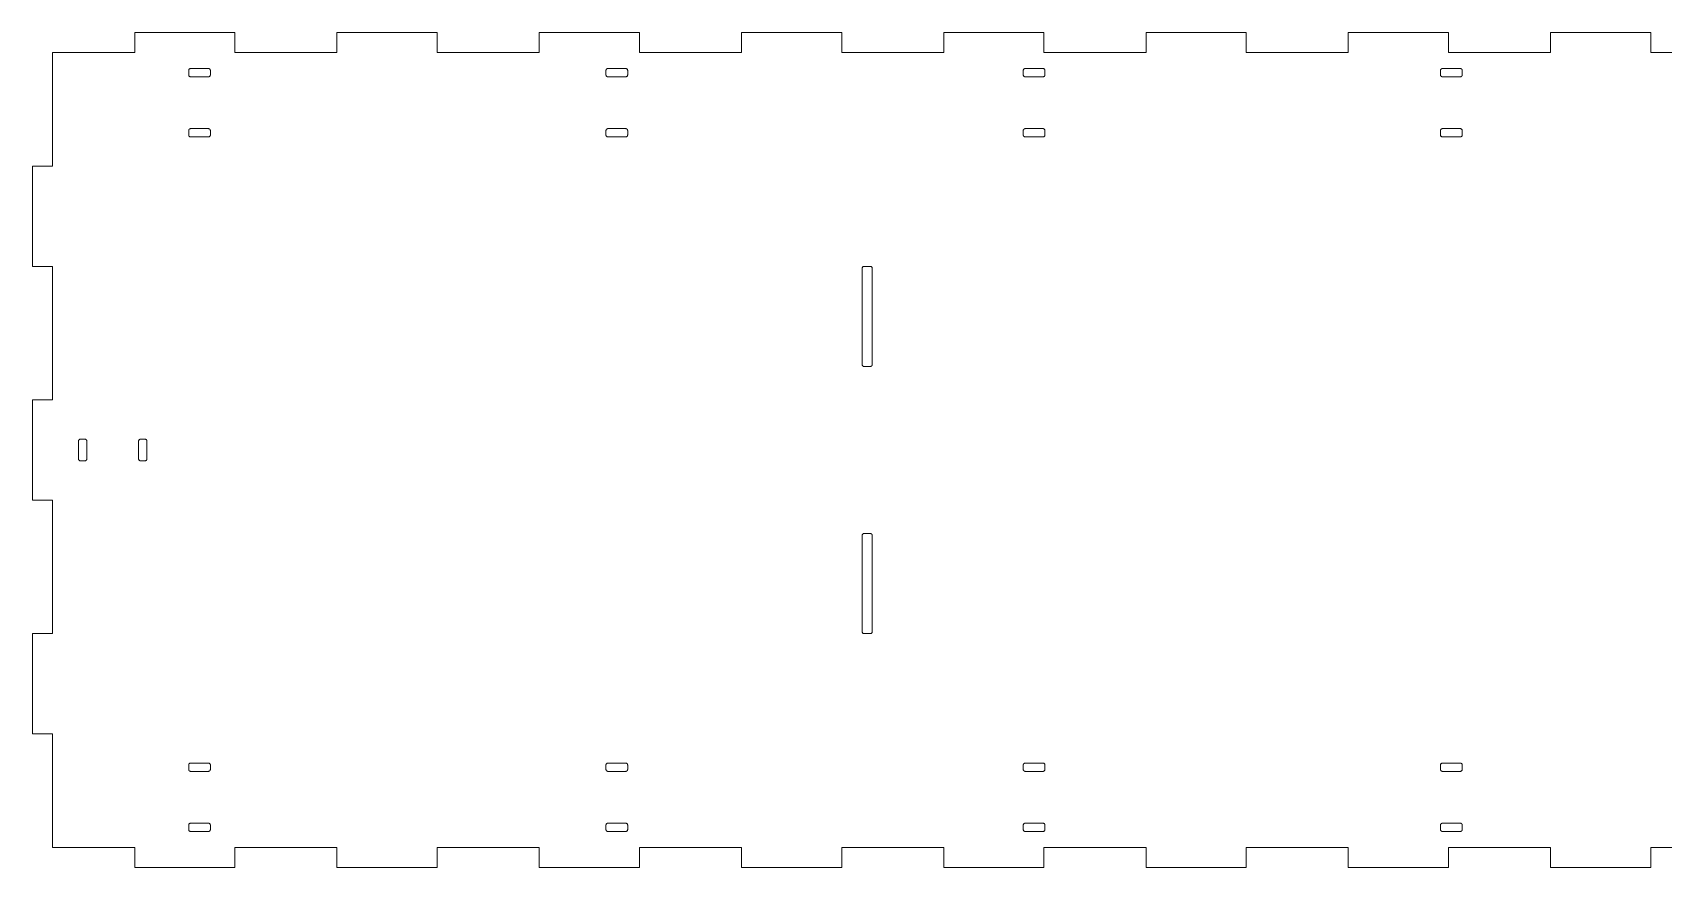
# Model space of a CAD drawing. Header units: millimetres. Extents: x 0 to 3016, y 0 to 2002.
# Drawn here: x 2016 to 2504.5, y 1266 to 1516 of the extents above; entities that cross this region are included whole.
import ezdxf

# ---------------------------------------------------------------- set-up
doc = ezdxf.new("R2010")
doc.units = ezdxf.units.MM
doc.layers.add('CORTE', color=1, linetype='Continuous', lineweight=0)

msp = doc.modelspace()

# ---------------------------------------------------------------- linework, layer by layer
at = {"layer": 'CORTE'}
msp.add_lwpolyline([(2531.294118, 1510), (2500.705882, 1510), (2500.705882, 1516), (2470.705882, 1516), (2470.705882, 1510), (2440.117647, 1510), (2440.117647, 1516), (2410.117647, 1516), (2410.117647, 1510), (2379.529412, 1510), (2379.529412, 1516), (2349.529412, 1516), (2349.529412, 1510), (2318.941176, 1510), (2318.941176, 1516), (2288.941176, 1516), (2288.941176, 1510), (2258.352941, 1510), (2258.352941, 1516), (2228.352941, 1516), (2228.352941, 1510), (2197.764706, 1510), (2197.764706, 1516), (2167.764706, 1516), (2167.764706, 1510), (2137.176471, 1510), (2137.176471, 1516), (2107.176471, 1516), (2107.176471, 1510), (2076.588235, 1510), (2076.588235, 1516), (2046.588235, 1516), (2046.588235, 1510), (2022, 1510), (2022, 1476), (2016, 1476), (2016, 1446), (2022, 1446), (2022, 1406), (2016, 1406), (2016, 1376), (2022, 1376), (2022, 1336), (2016, 1336), (2016, 1306), (2022, 1306), (2022, 1272), (2022, 1272), (2046.588235, 1272), (2046.588235, 1266), (2076.588235, 1266), (2076.588235, 1272), (2107.176471, 1272), (2107.176471, 1266), (2137.176471, 1266), (2137.176471, 1272), (2167.764706, 1272), (2167.764706, 1266), (2197.764706, 1266), (2197.764706, 1272), (2228.352941, 1272), (2228.352941, 1266), (2258.352941, 1266), (2258.352941, 1272), (2288.941176, 1272), (2288.941176, 1266), (2318.941176, 1266), (2318.941176, 1272), (2349.529412, 1272), (2349.529412, 1266), (2379.529412, 1266), (2379.529412, 1272), (2410.117647, 1272), (2410.117647, 1266), (2440.117647, 1266), (2440.117647, 1272), (2470.705882, 1272), (2470.705882, 1266), (2500.705882, 1266), (2500.705882, 1272), (2531.294118, 1272)], dxfattribs=at)
for points in [[(2069.25, 1504.65), (2069.246227, 1504.717179), (2069.234957, 1504.783513), (2069.21633, 1504.848167), (2069.190581, 1504.91033), (2069.158035, 1504.969219), (2069.119099, 1505.024094), (2069.074264, 1505.074264), (2069.024094, 1505.119099), (2068.969219, 1505.158035), (2068.91033, 1505.190581), (2068.848167, 1505.21633), (2068.783513, 1505.234957), (2068.717179, 1505.246227), (2068.65, 1505.25), (2063.35, 1505.25), (2063.282821, 1505.246227), (2063.216487, 1505.234957), (2063.151833, 1505.21633), (2063.08967, 1505.190581), (2063.030781, 1505.158035), (2062.975906, 1505.119099), (2062.925736, 1505.074264), (2062.880901, 1505.024094), (2062.841965, 1504.969219), (2062.809419, 1504.91033), (2062.78367, 1504.848167), (2062.765043, 1504.783513), (2062.753773, 1504.717179), (2062.75, 1504.65), (2062.75, 1503.35), (2062.753773, 1503.282821), (2062.765043, 1503.216487), (2062.78367, 1503.151833), (2062.809419, 1503.08967), (2062.841965, 1503.030781), (2062.880901, 1502.975906), (2062.925736, 1502.925736), (2062.975906, 1502.880901), (2063.030781, 1502.841965), (2063.08967, 1502.809419), (2063.151833, 1502.78367), (2063.216487, 1502.765043), (2063.282821, 1502.753773), (2063.35, 1502.75), (2068.65, 1502.75), (2068.717179, 1502.753773), (2068.783513, 1502.765043), (2068.848167, 1502.78367), (2068.91033, 1502.809419), (2068.969219, 1502.841965), (2069.024094, 1502.880901), (2069.074264, 1502.925736), (2069.119099, 1502.975906), (2069.158035, 1503.030781), (2069.190581, 1503.08967), (2069.21633, 1503.151833), (2069.234957, 1503.216487), (2069.246227, 1503.282821), (2069.25, 1503.35)], [(2194.25, 1504.65), (2194.246227, 1504.717179), (2194.234957, 1504.783513), (2194.21633, 1504.848167), (2194.190581, 1504.91033), (2194.158035, 1504.969219), (2194.119099, 1505.024094), (2194.074264, 1505.074264), (2194.024094, 1505.119099), (2193.969219, 1505.158035), (2193.91033, 1505.190581), (2193.848167, 1505.21633), (2193.783513, 1505.234957), (2193.717179, 1505.246227), (2193.65, 1505.25), (2188.35, 1505.25), (2188.282821, 1505.246227), (2188.216487, 1505.234957), (2188.151833, 1505.21633), (2188.08967, 1505.190581), (2188.030781, 1505.158035), (2187.975906, 1505.119099), (2187.925736, 1505.074264), (2187.880901, 1505.024094), (2187.841965, 1504.969219), (2187.809419, 1504.91033), (2187.78367, 1504.848167), (2187.765043, 1504.783513), (2187.753773, 1504.717179), (2187.75, 1504.65), (2187.75, 1503.35), (2187.753773, 1503.282821), (2187.765043, 1503.216487), (2187.78367, 1503.151833), (2187.809419, 1503.08967), (2187.841965, 1503.030781), (2187.880901, 1502.975906), (2187.925736, 1502.925736), (2187.975906, 1502.880901), (2188.030781, 1502.841965), (2188.08967, 1502.809419), (2188.151833, 1502.78367), (2188.216487, 1502.765043), (2188.282821, 1502.753773), (2188.35, 1502.75), (2193.65, 1502.75), (2193.717179, 1502.753773), (2193.783513, 1502.765043), (2193.848167, 1502.78367), (2193.91033, 1502.809419), (2193.969219, 1502.841965), (2194.024094, 1502.880901), (2194.074264, 1502.925736), (2194.119099, 1502.975906), (2194.158035, 1503.030781), (2194.190581, 1503.08967), (2194.21633, 1503.151833), (2194.234957, 1503.216487), (2194.246227, 1503.282821), (2194.25, 1503.35)], [(2319.25, 1504.65), (2319.246227, 1504.717179), (2319.234957, 1504.783513), (2319.21633, 1504.848167), (2319.190581, 1504.91033), (2319.158035, 1504.969219), (2319.119099, 1505.024094), (2319.074264, 1505.074264), (2319.024094, 1505.119099), (2318.969219, 1505.158035), (2318.91033, 1505.190581), (2318.848167, 1505.21633), (2318.783513, 1505.234957), (2318.717179, 1505.246227), (2318.65, 1505.25), (2313.35, 1505.25), (2313.282821, 1505.246227), (2313.216487, 1505.234957), (2313.151833, 1505.21633), (2313.08967, 1505.190581), (2313.030781, 1505.158035), (2312.975906, 1505.119099), (2312.925736, 1505.074264), (2312.880901, 1505.024094), (2312.841965, 1504.969219), (2312.809419, 1504.91033), (2312.78367, 1504.848167), (2312.765043, 1504.783513), (2312.753773, 1504.717179), (2312.75, 1504.65), (2312.75, 1503.35), (2312.753773, 1503.282821), (2312.765043, 1503.216487), (2312.78367, 1503.151833), (2312.809419, 1503.08967), (2312.841965, 1503.030781), (2312.880901, 1502.975906), (2312.925736, 1502.925736), (2312.975906, 1502.880901), (2313.030781, 1502.841965), (2313.08967, 1502.809419), (2313.151833, 1502.78367), (2313.216487, 1502.765043), (2313.282821, 1502.753773), (2313.35, 1502.75), (2318.65, 1502.75), (2318.717179, 1502.753773), (2318.783513, 1502.765043), (2318.848167, 1502.78367), (2318.91033, 1502.809419), (2318.969219, 1502.841965), (2319.024094, 1502.880901), (2319.074264, 1502.925736), (2319.119099, 1502.975906), (2319.158035, 1503.030781), (2319.190581, 1503.08967), (2319.21633, 1503.151833), (2319.234957, 1503.216487), (2319.246227, 1503.282821), (2319.25, 1503.35)], [(2444.25, 1504.65), (2444.246227, 1504.717179), (2444.234957, 1504.783513), (2444.21633, 1504.848167), (2444.190581, 1504.91033), (2444.158035, 1504.969219), (2444.119099, 1505.024094), (2444.074264, 1505.074264), (2444.024094, 1505.119099), (2443.969219, 1505.158035), (2443.91033, 1505.190581), (2443.848167, 1505.21633), (2443.783513, 1505.234957), (2443.717179, 1505.246227), (2443.65, 1505.25), (2438.35, 1505.25), (2438.282821, 1505.246227), (2438.216487, 1505.234957), (2438.151833, 1505.21633), (2438.08967, 1505.190581), (2438.030781, 1505.158035), (2437.975906, 1505.119099), (2437.925736, 1505.074264), (2437.880901, 1505.024094), (2437.841965, 1504.969219), (2437.809419, 1504.91033), (2437.78367, 1504.848167), (2437.765043, 1504.783513), (2437.753773, 1504.717179), (2437.75, 1504.65), (2437.75, 1503.35), (2437.753773, 1503.282821), (2437.765043, 1503.216487), (2437.78367, 1503.151833), (2437.809419, 1503.08967), (2437.841965, 1503.030781), (2437.880901, 1502.975906), (2437.925736, 1502.925736), (2437.975906, 1502.880901), (2438.030781, 1502.841965), (2438.08967, 1502.809419), (2438.151833, 1502.78367), (2438.216487, 1502.765043), (2438.282821, 1502.753773), (2438.35, 1502.75), (2443.65, 1502.75), (2443.717179, 1502.753773), (2443.783513, 1502.765043), (2443.848167, 1502.78367), (2443.91033, 1502.809419), (2443.969219, 1502.841965), (2444.024094, 1502.880901), (2444.074264, 1502.925736), (2444.119099, 1502.975906), (2444.158035, 1503.030781), (2444.190581, 1503.08967), (2444.21633, 1503.151833), (2444.234957, 1503.216487), (2444.246227, 1503.282821), (2444.25, 1503.35)], [(2069.25, 1486.65), (2069.246227, 1486.717179), (2069.234957, 1486.783513), (2069.21633, 1486.848167), (2069.190581, 1486.91033), (2069.158035, 1486.969219), (2069.119099, 1487.024094), (2069.074264, 1487.074264), (2069.024094, 1487.119099), (2068.969219, 1487.158035), (2068.91033, 1487.190581), (2068.848167, 1487.21633), (2068.783513, 1487.234957), (2068.717179, 1487.246227), (2068.65, 1487.25), (2063.35, 1487.25), (2063.282821, 1487.246227), (2063.216487, 1487.234957), (2063.151833, 1487.21633), (2063.08967, 1487.190581), (2063.030781, 1487.158035), (2062.975906, 1487.119099), (2062.925736, 1487.074264), (2062.880901, 1487.024094), (2062.841965, 1486.969219), (2062.809419, 1486.91033), (2062.78367, 1486.848167), (2062.765043, 1486.783513), (2062.753773, 1486.717179), (2062.75, 1486.65), (2062.75, 1485.35), (2062.753773, 1485.282821), (2062.765043, 1485.216487), (2062.78367, 1485.151833), (2062.809419, 1485.08967), (2062.841965, 1485.030781), (2062.880901, 1484.975906), (2062.925736, 1484.925736), (2062.975906, 1484.880901), (2063.030781, 1484.841965), (2063.08967, 1484.809419), (2063.151833, 1484.78367), (2063.216487, 1484.765043), (2063.282821, 1484.753773), (2063.35, 1484.75), (2068.65, 1484.75), (2068.717179, 1484.753773), (2068.783513, 1484.765043), (2068.848167, 1484.78367), (2068.91033, 1484.809419), (2068.969219, 1484.841965), (2069.024094, 1484.880901), (2069.074264, 1484.925736), (2069.119099, 1484.975906), (2069.158035, 1485.030781), (2069.190581, 1485.08967), (2069.21633, 1485.151833), (2069.234957, 1485.216487), (2069.246227, 1485.282821), (2069.25, 1485.35)], [(2194.25, 1486.65), (2194.246227, 1486.717179), (2194.234957, 1486.783513), (2194.21633, 1486.848167), (2194.190581, 1486.91033), (2194.158035, 1486.969219), (2194.119099, 1487.024094), (2194.074264, 1487.074264), (2194.024094, 1487.119099), (2193.969219, 1487.158035), (2193.91033, 1487.190581), (2193.848167, 1487.21633), (2193.783513, 1487.234957), (2193.717179, 1487.246227), (2193.65, 1487.25), (2188.35, 1487.25), (2188.282821, 1487.246227), (2188.216487, 1487.234957), (2188.151833, 1487.21633), (2188.08967, 1487.190581), (2188.030781, 1487.158035), (2187.975906, 1487.119099), (2187.925736, 1487.074264), (2187.880901, 1487.024094), (2187.841965, 1486.969219), (2187.809419, 1486.91033), (2187.78367, 1486.848167), (2187.765043, 1486.783513), (2187.753773, 1486.717179), (2187.75, 1486.65), (2187.75, 1485.35), (2187.753773, 1485.282821), (2187.765043, 1485.216487), (2187.78367, 1485.151833), (2187.809419, 1485.08967), (2187.841965, 1485.030781), (2187.880901, 1484.975906), (2187.925736, 1484.925736), (2187.975906, 1484.880901), (2188.030781, 1484.841965), (2188.08967, 1484.809419), (2188.151833, 1484.78367), (2188.216487, 1484.765043), (2188.282821, 1484.753773), (2188.35, 1484.75), (2193.65, 1484.75), (2193.717179, 1484.753773), (2193.783513, 1484.765043), (2193.848167, 1484.78367), (2193.91033, 1484.809419), (2193.969219, 1484.841965), (2194.024094, 1484.880901), (2194.074264, 1484.925736), (2194.119099, 1484.975906), (2194.158035, 1485.030781), (2194.190581, 1485.08967), (2194.21633, 1485.151833), (2194.234957, 1485.216487), (2194.246227, 1485.282821), (2194.25, 1485.35)], [(2319.25, 1486.65), (2319.246227, 1486.717179), (2319.234957, 1486.783513), (2319.21633, 1486.848167), (2319.190581, 1486.91033), (2319.158035, 1486.969219), (2319.119099, 1487.024094), (2319.074264, 1487.074264), (2319.024094, 1487.119099), (2318.969219, 1487.158035), (2318.91033, 1487.190581), (2318.848167, 1487.21633), (2318.783513, 1487.234957), (2318.717179, 1487.246227), (2318.65, 1487.25), (2313.35, 1487.25), (2313.282821, 1487.246227), (2313.216487, 1487.234957), (2313.151833, 1487.21633), (2313.08967, 1487.190581), (2313.030781, 1487.158035), (2312.975906, 1487.119099), (2312.925736, 1487.074264), (2312.880901, 1487.024094), (2312.841965, 1486.969219), (2312.809419, 1486.91033), (2312.78367, 1486.848167), (2312.765043, 1486.783513), (2312.753773, 1486.717179), (2312.75, 1486.65), (2312.75, 1485.35), (2312.753773, 1485.282821), (2312.765043, 1485.216487), (2312.78367, 1485.151833), (2312.809419, 1485.08967), (2312.841965, 1485.030781), (2312.880901, 1484.975906), (2312.925736, 1484.925736), (2312.975906, 1484.880901), (2313.030781, 1484.841965), (2313.08967, 1484.809419), (2313.151833, 1484.78367), (2313.216487, 1484.765043), (2313.282821, 1484.753773), (2313.35, 1484.75), (2318.65, 1484.75), (2318.717179, 1484.753773), (2318.783513, 1484.765043), (2318.848167, 1484.78367), (2318.91033, 1484.809419), (2318.969219, 1484.841965), (2319.024094, 1484.880901), (2319.074264, 1484.925736), (2319.119099, 1484.975906), (2319.158035, 1485.030781), (2319.190581, 1485.08967), (2319.21633, 1485.151833), (2319.234957, 1485.216487), (2319.246227, 1485.282821), (2319.25, 1485.35)], [(2444.25, 1486.65), (2444.246227, 1486.717179), (2444.234957, 1486.783513), (2444.21633, 1486.848167), (2444.190581, 1486.91033), (2444.158035, 1486.969219), (2444.119099, 1487.024094), (2444.074264, 1487.074264), (2444.024094, 1487.119099), (2443.969219, 1487.158035), (2443.91033, 1487.190581), (2443.848167, 1487.21633), (2443.783513, 1487.234957), (2443.717179, 1487.246227), (2443.65, 1487.25), (2438.35, 1487.25), (2438.282821, 1487.246227), (2438.216487, 1487.234957), (2438.151833, 1487.21633), (2438.08967, 1487.190581), (2438.030781, 1487.158035), (2437.975906, 1487.119099), (2437.925736, 1487.074264), (2437.880901, 1487.024094), (2437.841965, 1486.969219), (2437.809419, 1486.91033), (2437.78367, 1486.848167), (2437.765043, 1486.783513), (2437.753773, 1486.717179), (2437.75, 1486.65), (2437.75, 1485.35), (2437.753773, 1485.282821), (2437.765043, 1485.216487), (2437.78367, 1485.151833), (2437.809419, 1485.08967), (2437.841965, 1485.030781), (2437.880901, 1484.975906), (2437.925736, 1484.925736), (2437.975906, 1484.880901), (2438.030781, 1484.841965), (2438.08967, 1484.809419), (2438.151833, 1484.78367), (2438.216487, 1484.765043), (2438.282821, 1484.753773), (2438.35, 1484.75), (2443.65, 1484.75), (2443.717179, 1484.753773), (2443.783513, 1484.765043), (2443.848167, 1484.78367), (2443.91033, 1484.809419), (2443.969219, 1484.841965), (2444.024094, 1484.880901), (2444.074264, 1484.925736), (2444.119099, 1484.975906), (2444.158035, 1485.030781), (2444.190581, 1485.08967), (2444.21633, 1485.151833), (2444.234957, 1485.216487), (2444.246227, 1485.282821), (2444.25, 1485.35)], [(2267.5, 1445.4), (2267.496227, 1445.467179), (2267.484957, 1445.533513), (2267.46633, 1445.598167), (2267.440581, 1445.66033), (2267.408035, 1445.719219), (2267.369099, 1445.774094), (2267.324264, 1445.824264), (2267.274094, 1445.869099), (2267.219219, 1445.908035), (2267.16033, 1445.940581), (2267.098167, 1445.96633), (2267.033513, 1445.984957), (2266.967179, 1445.996227), (2266.9, 1446), (2265.1, 1446), (2265.032821, 1445.996227), (2264.966487, 1445.984957), (2264.901833, 1445.96633), (2264.83967, 1445.940581), (2264.780781, 1445.908035), (2264.725906, 1445.869099), (2264.675736, 1445.824264), (2264.630901, 1445.774094), (2264.591965, 1445.719219), (2264.559419, 1445.66033), (2264.53367, 1445.598167), (2264.515043, 1445.533513), (2264.503773, 1445.467179), (2264.5, 1445.4), (2264.5, 1416.6), (2264.503773, 1416.532821), (2264.515043, 1416.466487), (2264.53367, 1416.401833), (2264.559419, 1416.33967), (2264.591965, 1416.280781), (2264.630901, 1416.225906), (2264.675736, 1416.175736), (2264.725906, 1416.130901), (2264.780781, 1416.091965), (2264.83967, 1416.059419), (2264.901833, 1416.03367), (2264.966487, 1416.015043), (2265.032821, 1416.003773), (2265.1, 1416), (2266.9, 1416), (2266.967179, 1416.003773), (2267.033513, 1416.015043), (2267.098167, 1416.03367), (2267.16033, 1416.059419), (2267.219219, 1416.091965), (2267.274094, 1416.130901), (2267.324264, 1416.175736), (2267.369099, 1416.225906), (2267.408035, 1416.280781), (2267.440581, 1416.33967), (2267.46633, 1416.401833), (2267.484957, 1416.466487), (2267.496227, 1416.532821), (2267.5, 1416.6)], [(2032.25, 1393.65), (2032.246227, 1393.717179), (2032.234957, 1393.783513), (2032.21633, 1393.848167), (2032.190581, 1393.91033), (2032.158035, 1393.969219), (2032.119099, 1394.024094), (2032.074264, 1394.074264), (2032.024094, 1394.119099), (2031.969219, 1394.158035), (2031.91033, 1394.190581), (2031.848167, 1394.21633), (2031.783513, 1394.234957), (2031.717179, 1394.246227), (2031.65, 1394.25), (2030.35, 1394.25), (2030.282821, 1394.246227), (2030.216487, 1394.234957), (2030.151833, 1394.21633), (2030.08967, 1394.190581), (2030.030781, 1394.158035), (2029.975906, 1394.119099), (2029.925736, 1394.074264), (2029.880901, 1394.024094), (2029.841965, 1393.969219), (2029.809419, 1393.91033), (2029.78367, 1393.848167), (2029.765043, 1393.783513), (2029.753773, 1393.717179), (2029.75, 1393.65), (2029.75, 1388.35), (2029.753773, 1388.282821), (2029.765043, 1388.216487), (2029.78367, 1388.151833), (2029.809419, 1388.08967), (2029.841965, 1388.030781), (2029.880901, 1387.975906), (2029.925736, 1387.925736), (2029.975906, 1387.880901), (2030.030781, 1387.841965), (2030.08967, 1387.809419), (2030.151833, 1387.78367), (2030.216487, 1387.765043), (2030.282821, 1387.753773), (2030.35, 1387.75), (2031.65, 1387.75), (2031.717179, 1387.753773), (2031.783513, 1387.765043), (2031.848167, 1387.78367), (2031.91033, 1387.809419), (2031.969219, 1387.841965), (2032.024094, 1387.880901), (2032.074264, 1387.925736), (2032.119099, 1387.975906), (2032.158035, 1388.030781), (2032.190581, 1388.08967), (2032.21633, 1388.151833), (2032.234957, 1388.216487), (2032.246227, 1388.282821), (2032.25, 1388.35)], [(2050.25, 1393.65), (2050.246227, 1393.717179), (2050.234957, 1393.783513), (2050.21633, 1393.848167), (2050.190581, 1393.91033), (2050.158035, 1393.969219), (2050.119099, 1394.024094), (2050.074264, 1394.074264), (2050.024094, 1394.119099), (2049.969219, 1394.158035), (2049.91033, 1394.190581), (2049.848167, 1394.21633), (2049.783513, 1394.234957), (2049.717179, 1394.246227), (2049.65, 1394.25), (2048.35, 1394.25), (2048.282821, 1394.246227), (2048.216487, 1394.234957), (2048.151833, 1394.21633), (2048.08967, 1394.190581), (2048.030781, 1394.158035), (2047.975906, 1394.119099), (2047.925736, 1394.074264), (2047.880901, 1394.024094), (2047.841965, 1393.969219), (2047.809419, 1393.91033), (2047.78367, 1393.848167), (2047.765043, 1393.783513), (2047.753773, 1393.717179), (2047.75, 1393.65), (2047.75, 1388.35), (2047.753773, 1388.282821), (2047.765043, 1388.216487), (2047.78367, 1388.151833), (2047.809419, 1388.08967), (2047.841965, 1388.030781), (2047.880901, 1387.975906), (2047.925736, 1387.925736), (2047.975906, 1387.880901), (2048.030781, 1387.841965), (2048.08967, 1387.809419), (2048.151833, 1387.78367), (2048.216487, 1387.765043), (2048.282821, 1387.753773), (2048.35, 1387.75), (2049.65, 1387.75), (2049.717179, 1387.753773), (2049.783513, 1387.765043), (2049.848167, 1387.78367), (2049.91033, 1387.809419), (2049.969219, 1387.841965), (2050.024094, 1387.880901), (2050.074264, 1387.925736), (2050.119099, 1387.975906), (2050.158035, 1388.030781), (2050.190581, 1388.08967), (2050.21633, 1388.151833), (2050.234957, 1388.216487), (2050.246227, 1388.282821), (2050.25, 1388.35)], [(2267.5, 1365.4), (2267.496227, 1365.467179), (2267.484957, 1365.533513), (2267.46633, 1365.598167), (2267.440581, 1365.66033), (2267.408035, 1365.719219), (2267.369099, 1365.774094), (2267.324264, 1365.824264), (2267.274094, 1365.869099), (2267.219219, 1365.908035), (2267.16033, 1365.940581), (2267.098167, 1365.96633), (2267.033513, 1365.984957), (2266.967179, 1365.996227), (2266.9, 1366), (2265.1, 1366), (2265.032821, 1365.996227), (2264.966487, 1365.984957), (2264.901833, 1365.96633), (2264.83967, 1365.940581), (2264.780781, 1365.908035), (2264.725906, 1365.869099), (2264.675736, 1365.824264), (2264.630901, 1365.774094), (2264.591965, 1365.719219), (2264.559419, 1365.66033), (2264.53367, 1365.598167), (2264.515043, 1365.533513), (2264.503773, 1365.467179), (2264.5, 1365.4), (2264.5, 1336.6), (2264.503773, 1336.532821), (2264.515043, 1336.466487), (2264.53367, 1336.401833), (2264.559419, 1336.33967), (2264.591965, 1336.280781), (2264.630901, 1336.225906), (2264.675736, 1336.175736), (2264.725906, 1336.130901), (2264.780781, 1336.091965), (2264.83967, 1336.059419), (2264.901833, 1336.03367), (2264.966487, 1336.015043), (2265.032821, 1336.003773), (2265.1, 1336), (2266.9, 1336), (2266.967179, 1336.003773), (2267.033513, 1336.015043), (2267.098167, 1336.03367), (2267.16033, 1336.059419), (2267.219219, 1336.091965), (2267.274094, 1336.130901), (2267.324264, 1336.175736), (2267.369099, 1336.225906), (2267.408035, 1336.280781), (2267.440581, 1336.33967), (2267.46633, 1336.401833), (2267.484957, 1336.466487), (2267.496227, 1336.532821), (2267.5, 1336.6)], [(2069.25, 1296.65), (2069.246227, 1296.717179), (2069.234957, 1296.783513), (2069.21633, 1296.848167), (2069.190581, 1296.91033), (2069.158035, 1296.969219), (2069.119099, 1297.024094), (2069.074264, 1297.074264), (2069.024094, 1297.119099), (2068.969219, 1297.158035), (2068.91033, 1297.190581), (2068.848167, 1297.21633), (2068.783513, 1297.234957), (2068.717179, 1297.246227), (2068.65, 1297.25), (2063.35, 1297.25), (2063.282821, 1297.246227), (2063.216487, 1297.234957), (2063.151833, 1297.21633), (2063.08967, 1297.190581), (2063.030781, 1297.158035), (2062.975906, 1297.119099), (2062.925736, 1297.074264), (2062.880901, 1297.024094), (2062.841965, 1296.969219), (2062.809419, 1296.91033), (2062.78367, 1296.848167), (2062.765043, 1296.783513), (2062.753773, 1296.717179), (2062.75, 1296.65), (2062.75, 1295.35), (2062.753773, 1295.282821), (2062.765043, 1295.216487), (2062.78367, 1295.151833), (2062.809419, 1295.08967), (2062.841965, 1295.030781), (2062.880901, 1294.975906), (2062.925736, 1294.925736), (2062.975906, 1294.880901), (2063.030781, 1294.841965), (2063.08967, 1294.809419), (2063.151833, 1294.78367), (2063.216487, 1294.765043), (2063.282821, 1294.753773), (2063.35, 1294.75), (2068.65, 1294.75), (2068.717179, 1294.753773), (2068.783513, 1294.765043), (2068.848167, 1294.78367), (2068.91033, 1294.809419), (2068.969219, 1294.841965), (2069.024094, 1294.880901), (2069.074264, 1294.925736), (2069.119099, 1294.975906), (2069.158035, 1295.030781), (2069.190581, 1295.08967), (2069.21633, 1295.151833), (2069.234957, 1295.216487), (2069.246227, 1295.282821), (2069.25, 1295.35)], [(2194.25, 1296.65), (2194.246227, 1296.717179), (2194.234957, 1296.783513), (2194.21633, 1296.848167), (2194.190581, 1296.91033), (2194.158035, 1296.969219), (2194.119099, 1297.024094), (2194.074264, 1297.074264), (2194.024094, 1297.119099), (2193.969219, 1297.158035), (2193.91033, 1297.190581), (2193.848167, 1297.21633), (2193.783513, 1297.234957), (2193.717179, 1297.246227), (2193.65, 1297.25), (2188.35, 1297.25), (2188.282821, 1297.246227), (2188.216487, 1297.234957), (2188.151833, 1297.21633), (2188.08967, 1297.190581), (2188.030781, 1297.158035), (2187.975906, 1297.119099), (2187.925736, 1297.074264), (2187.880901, 1297.024094), (2187.841965, 1296.969219), (2187.809419, 1296.91033), (2187.78367, 1296.848167), (2187.765043, 1296.783513), (2187.753773, 1296.717179), (2187.75, 1296.65), (2187.75, 1295.35), (2187.753773, 1295.282821), (2187.765043, 1295.216487), (2187.78367, 1295.151833), (2187.809419, 1295.08967), (2187.841965, 1295.030781), (2187.880901, 1294.975906), (2187.925736, 1294.925736), (2187.975906, 1294.880901), (2188.030781, 1294.841965), (2188.08967, 1294.809419), (2188.151833, 1294.78367), (2188.216487, 1294.765043), (2188.282821, 1294.753773), (2188.35, 1294.75), (2193.65, 1294.75), (2193.717179, 1294.753773), (2193.783513, 1294.765043), (2193.848167, 1294.78367), (2193.91033, 1294.809419), (2193.969219, 1294.841965), (2194.024094, 1294.880901), (2194.074264, 1294.925736), (2194.119099, 1294.975906), (2194.158035, 1295.030781), (2194.190581, 1295.08967), (2194.21633, 1295.151833), (2194.234957, 1295.216487), (2194.246227, 1295.282821), (2194.25, 1295.35)], [(2319.25, 1296.65), (2319.246227, 1296.717179), (2319.234957, 1296.783513), (2319.21633, 1296.848167), (2319.190581, 1296.91033), (2319.158035, 1296.969219), (2319.119099, 1297.024094), (2319.074264, 1297.074264), (2319.024094, 1297.119099), (2318.969219, 1297.158035), (2318.91033, 1297.190581), (2318.848167, 1297.21633), (2318.783513, 1297.234957), (2318.717179, 1297.246227), (2318.65, 1297.25), (2313.35, 1297.25), (2313.282821, 1297.246227), (2313.216487, 1297.234957), (2313.151833, 1297.21633), (2313.08967, 1297.190581), (2313.030781, 1297.158035), (2312.975906, 1297.119099), (2312.925736, 1297.074264), (2312.880901, 1297.024094), (2312.841965, 1296.969219), (2312.809419, 1296.91033), (2312.78367, 1296.848167), (2312.765043, 1296.783513), (2312.753773, 1296.717179), (2312.75, 1296.65), (2312.75, 1295.35), (2312.753773, 1295.282821), (2312.765043, 1295.216487), (2312.78367, 1295.151833), (2312.809419, 1295.08967), (2312.841965, 1295.030781), (2312.880901, 1294.975906), (2312.925736, 1294.925736), (2312.975906, 1294.880901), (2313.030781, 1294.841965), (2313.08967, 1294.809419), (2313.151833, 1294.78367), (2313.216487, 1294.765043), (2313.282821, 1294.753773), (2313.35, 1294.75), (2318.65, 1294.75), (2318.717179, 1294.753773), (2318.783513, 1294.765043), (2318.848167, 1294.78367), (2318.91033, 1294.809419), (2318.969219, 1294.841965), (2319.024094, 1294.880901), (2319.074264, 1294.925736), (2319.119099, 1294.975906), (2319.158035, 1295.030781), (2319.190581, 1295.08967), (2319.21633, 1295.151833), (2319.234957, 1295.216487), (2319.246227, 1295.282821), (2319.25, 1295.35)], [(2444.25, 1296.65), (2444.246227, 1296.717179), (2444.234957, 1296.783513), (2444.21633, 1296.848167), (2444.190581, 1296.91033), (2444.158035, 1296.969219), (2444.119099, 1297.024094), (2444.074264, 1297.074264), (2444.024094, 1297.119099), (2443.969219, 1297.158035), (2443.91033, 1297.190581), (2443.848167, 1297.21633), (2443.783513, 1297.234957), (2443.717179, 1297.246227), (2443.65, 1297.25), (2438.35, 1297.25), (2438.282821, 1297.246227), (2438.216487, 1297.234957), (2438.151833, 1297.21633), (2438.08967, 1297.190581), (2438.030781, 1297.158035), (2437.975906, 1297.119099), (2437.925736, 1297.074264), (2437.880901, 1297.024094), (2437.841965, 1296.969219), (2437.809419, 1296.91033), (2437.78367, 1296.848167), (2437.765043, 1296.783513), (2437.753773, 1296.717179), (2437.75, 1296.65), (2437.75, 1295.35), (2437.753773, 1295.282821), (2437.765043, 1295.216487), (2437.78367, 1295.151833), (2437.809419, 1295.08967), (2437.841965, 1295.030781), (2437.880901, 1294.975906), (2437.925736, 1294.925736), (2437.975906, 1294.880901), (2438.030781, 1294.841965), (2438.08967, 1294.809419), (2438.151833, 1294.78367), (2438.216487, 1294.765043), (2438.282821, 1294.753773), (2438.35, 1294.75), (2443.65, 1294.75), (2443.717179, 1294.753773), (2443.783513, 1294.765043), (2443.848167, 1294.78367), (2443.91033, 1294.809419), (2443.969219, 1294.841965), (2444.024094, 1294.880901), (2444.074264, 1294.925736), (2444.119099, 1294.975906), (2444.158035, 1295.030781), (2444.190581, 1295.08967), (2444.21633, 1295.151833), (2444.234957, 1295.216487), (2444.246227, 1295.282821), (2444.25, 1295.35)], [(2069.25, 1278.65), (2069.246227, 1278.717179), (2069.234957, 1278.783513), (2069.21633, 1278.848167), (2069.190581, 1278.91033), (2069.158035, 1278.969219), (2069.119099, 1279.024094), (2069.074264, 1279.074264), (2069.024094, 1279.119099), (2068.969219, 1279.158035), (2068.91033, 1279.190581), (2068.848167, 1279.21633), (2068.783513, 1279.234957), (2068.717179, 1279.246227), (2068.65, 1279.25), (2063.35, 1279.25), (2063.282821, 1279.246227), (2063.216487, 1279.234957), (2063.151833, 1279.21633), (2063.08967, 1279.190581), (2063.030781, 1279.158035), (2062.975906, 1279.119099), (2062.925736, 1279.074264), (2062.880901, 1279.024094), (2062.841965, 1278.969219), (2062.809419, 1278.91033), (2062.78367, 1278.848167), (2062.765043, 1278.783513), (2062.753773, 1278.717179), (2062.75, 1278.65), (2062.75, 1277.35), (2062.753773, 1277.282821), (2062.765043, 1277.216487), (2062.78367, 1277.151833), (2062.809419, 1277.08967), (2062.841965, 1277.030781), (2062.880901, 1276.975906), (2062.925736, 1276.925736), (2062.975906, 1276.880901), (2063.030781, 1276.841965), (2063.08967, 1276.809419), (2063.151833, 1276.78367), (2063.216487, 1276.765043), (2063.282821, 1276.753773), (2063.35, 1276.75), (2068.65, 1276.75), (2068.717179, 1276.753773), (2068.783513, 1276.765043), (2068.848167, 1276.78367), (2068.91033, 1276.809419), (2068.969219, 1276.841965), (2069.024094, 1276.880901), (2069.074264, 1276.925736), (2069.119099, 1276.975906), (2069.158035, 1277.030781), (2069.190581, 1277.08967), (2069.21633, 1277.151833), (2069.234957, 1277.216487), (2069.246227, 1277.282821), (2069.25, 1277.35)], [(2194.25, 1278.65), (2194.246227, 1278.717179), (2194.234957, 1278.783513), (2194.21633, 1278.848167), (2194.190581, 1278.91033), (2194.158035, 1278.969219), (2194.119099, 1279.024094), (2194.074264, 1279.074264), (2194.024094, 1279.119099), (2193.969219, 1279.158035), (2193.91033, 1279.190581), (2193.848167, 1279.21633), (2193.783513, 1279.234957), (2193.717179, 1279.246227), (2193.65, 1279.25), (2188.35, 1279.25), (2188.282821, 1279.246227), (2188.216487, 1279.234957), (2188.151833, 1279.21633), (2188.08967, 1279.190581), (2188.030781, 1279.158035), (2187.975906, 1279.119099), (2187.925736, 1279.074264), (2187.880901, 1279.024094), (2187.841965, 1278.969219), (2187.809419, 1278.91033), (2187.78367, 1278.848167), (2187.765043, 1278.783513), (2187.753773, 1278.717179), (2187.75, 1278.65), (2187.75, 1277.35), (2187.753773, 1277.282821), (2187.765043, 1277.216487), (2187.78367, 1277.151833), (2187.809419, 1277.08967), (2187.841965, 1277.030781), (2187.880901, 1276.975906), (2187.925736, 1276.925736), (2187.975906, 1276.880901), (2188.030781, 1276.841965), (2188.08967, 1276.809419), (2188.151833, 1276.78367), (2188.216487, 1276.765043), (2188.282821, 1276.753773), (2188.35, 1276.75), (2193.65, 1276.75), (2193.717179, 1276.753773), (2193.783513, 1276.765043), (2193.848167, 1276.78367), (2193.91033, 1276.809419), (2193.969219, 1276.841965), (2194.024094, 1276.880901), (2194.074264, 1276.925736), (2194.119099, 1276.975906), (2194.158035, 1277.030781), (2194.190581, 1277.08967), (2194.21633, 1277.151833), (2194.234957, 1277.216487), (2194.246227, 1277.282821), (2194.25, 1277.35)], [(2319.25, 1278.65), (2319.246227, 1278.717179), (2319.234957, 1278.783513), (2319.21633, 1278.848167), (2319.190581, 1278.91033), (2319.158035, 1278.969219), (2319.119099, 1279.024094), (2319.074264, 1279.074264), (2319.024094, 1279.119099), (2318.969219, 1279.158035), (2318.91033, 1279.190581), (2318.848167, 1279.21633), (2318.783513, 1279.234957), (2318.717179, 1279.246227), (2318.65, 1279.25), (2313.35, 1279.25), (2313.282821, 1279.246227), (2313.216487, 1279.234957), (2313.151833, 1279.21633), (2313.08967, 1279.190581), (2313.030781, 1279.158035), (2312.975906, 1279.119099), (2312.925736, 1279.074264), (2312.880901, 1279.024094), (2312.841965, 1278.969219), (2312.809419, 1278.91033), (2312.78367, 1278.848167), (2312.765043, 1278.783513), (2312.753773, 1278.717179), (2312.75, 1278.65), (2312.75, 1277.35), (2312.753773, 1277.282821), (2312.765043, 1277.216487), (2312.78367, 1277.151833), (2312.809419, 1277.08967), (2312.841965, 1277.030781), (2312.880901, 1276.975906), (2312.925736, 1276.925736), (2312.975906, 1276.880901), (2313.030781, 1276.841965), (2313.08967, 1276.809419), (2313.151833, 1276.78367), (2313.216487, 1276.765043), (2313.282821, 1276.753773), (2313.35, 1276.75), (2318.65, 1276.75), (2318.717179, 1276.753773), (2318.783513, 1276.765043), (2318.848167, 1276.78367), (2318.91033, 1276.809419), (2318.969219, 1276.841965), (2319.024094, 1276.880901), (2319.074264, 1276.925736), (2319.119099, 1276.975906), (2319.158035, 1277.030781), (2319.190581, 1277.08967), (2319.21633, 1277.151833), (2319.234957, 1277.216487), (2319.246227, 1277.282821), (2319.25, 1277.35)], [(2444.25, 1278.65), (2444.246227, 1278.717179), (2444.234957, 1278.783513), (2444.21633, 1278.848167), (2444.190581, 1278.91033), (2444.158035, 1278.969219), (2444.119099, 1279.024094), (2444.074264, 1279.074264), (2444.024094, 1279.119099), (2443.969219, 1279.158035), (2443.91033, 1279.190581), (2443.848167, 1279.21633), (2443.783513, 1279.234957), (2443.717179, 1279.246227), (2443.65, 1279.25), (2438.35, 1279.25), (2438.282821, 1279.246227), (2438.216487, 1279.234957), (2438.151833, 1279.21633), (2438.08967, 1279.190581), (2438.030781, 1279.158035), (2437.975906, 1279.119099), (2437.925736, 1279.074264), (2437.880901, 1279.024094), (2437.841965, 1278.969219), (2437.809419, 1278.91033), (2437.78367, 1278.848167), (2437.765043, 1278.783513), (2437.753773, 1278.717179), (2437.75, 1278.65), (2437.75, 1277.35), (2437.753773, 1277.282821), (2437.765043, 1277.216487), (2437.78367, 1277.151833), (2437.809419, 1277.08967), (2437.841965, 1277.030781), (2437.880901, 1276.975906), (2437.925736, 1276.925736), (2437.975906, 1276.880901), (2438.030781, 1276.841965), (2438.08967, 1276.809419), (2438.151833, 1276.78367), (2438.216487, 1276.765043), (2438.282821, 1276.753773), (2438.35, 1276.75), (2443.65, 1276.75), (2443.717179, 1276.753773), (2443.783513, 1276.765043), (2443.848167, 1276.78367), (2443.91033, 1276.809419), (2443.969219, 1276.841965), (2444.024094, 1276.880901), (2444.074264, 1276.925736), (2444.119099, 1276.975906), (2444.158035, 1277.030781), (2444.190581, 1277.08967), (2444.21633, 1277.151833), (2444.234957, 1277.216487), (2444.246227, 1277.282821), (2444.25, 1277.35)]]:
    msp.add_lwpolyline(points, close=True, dxfattribs=at)

doc.saveas('drawing.dxf')
